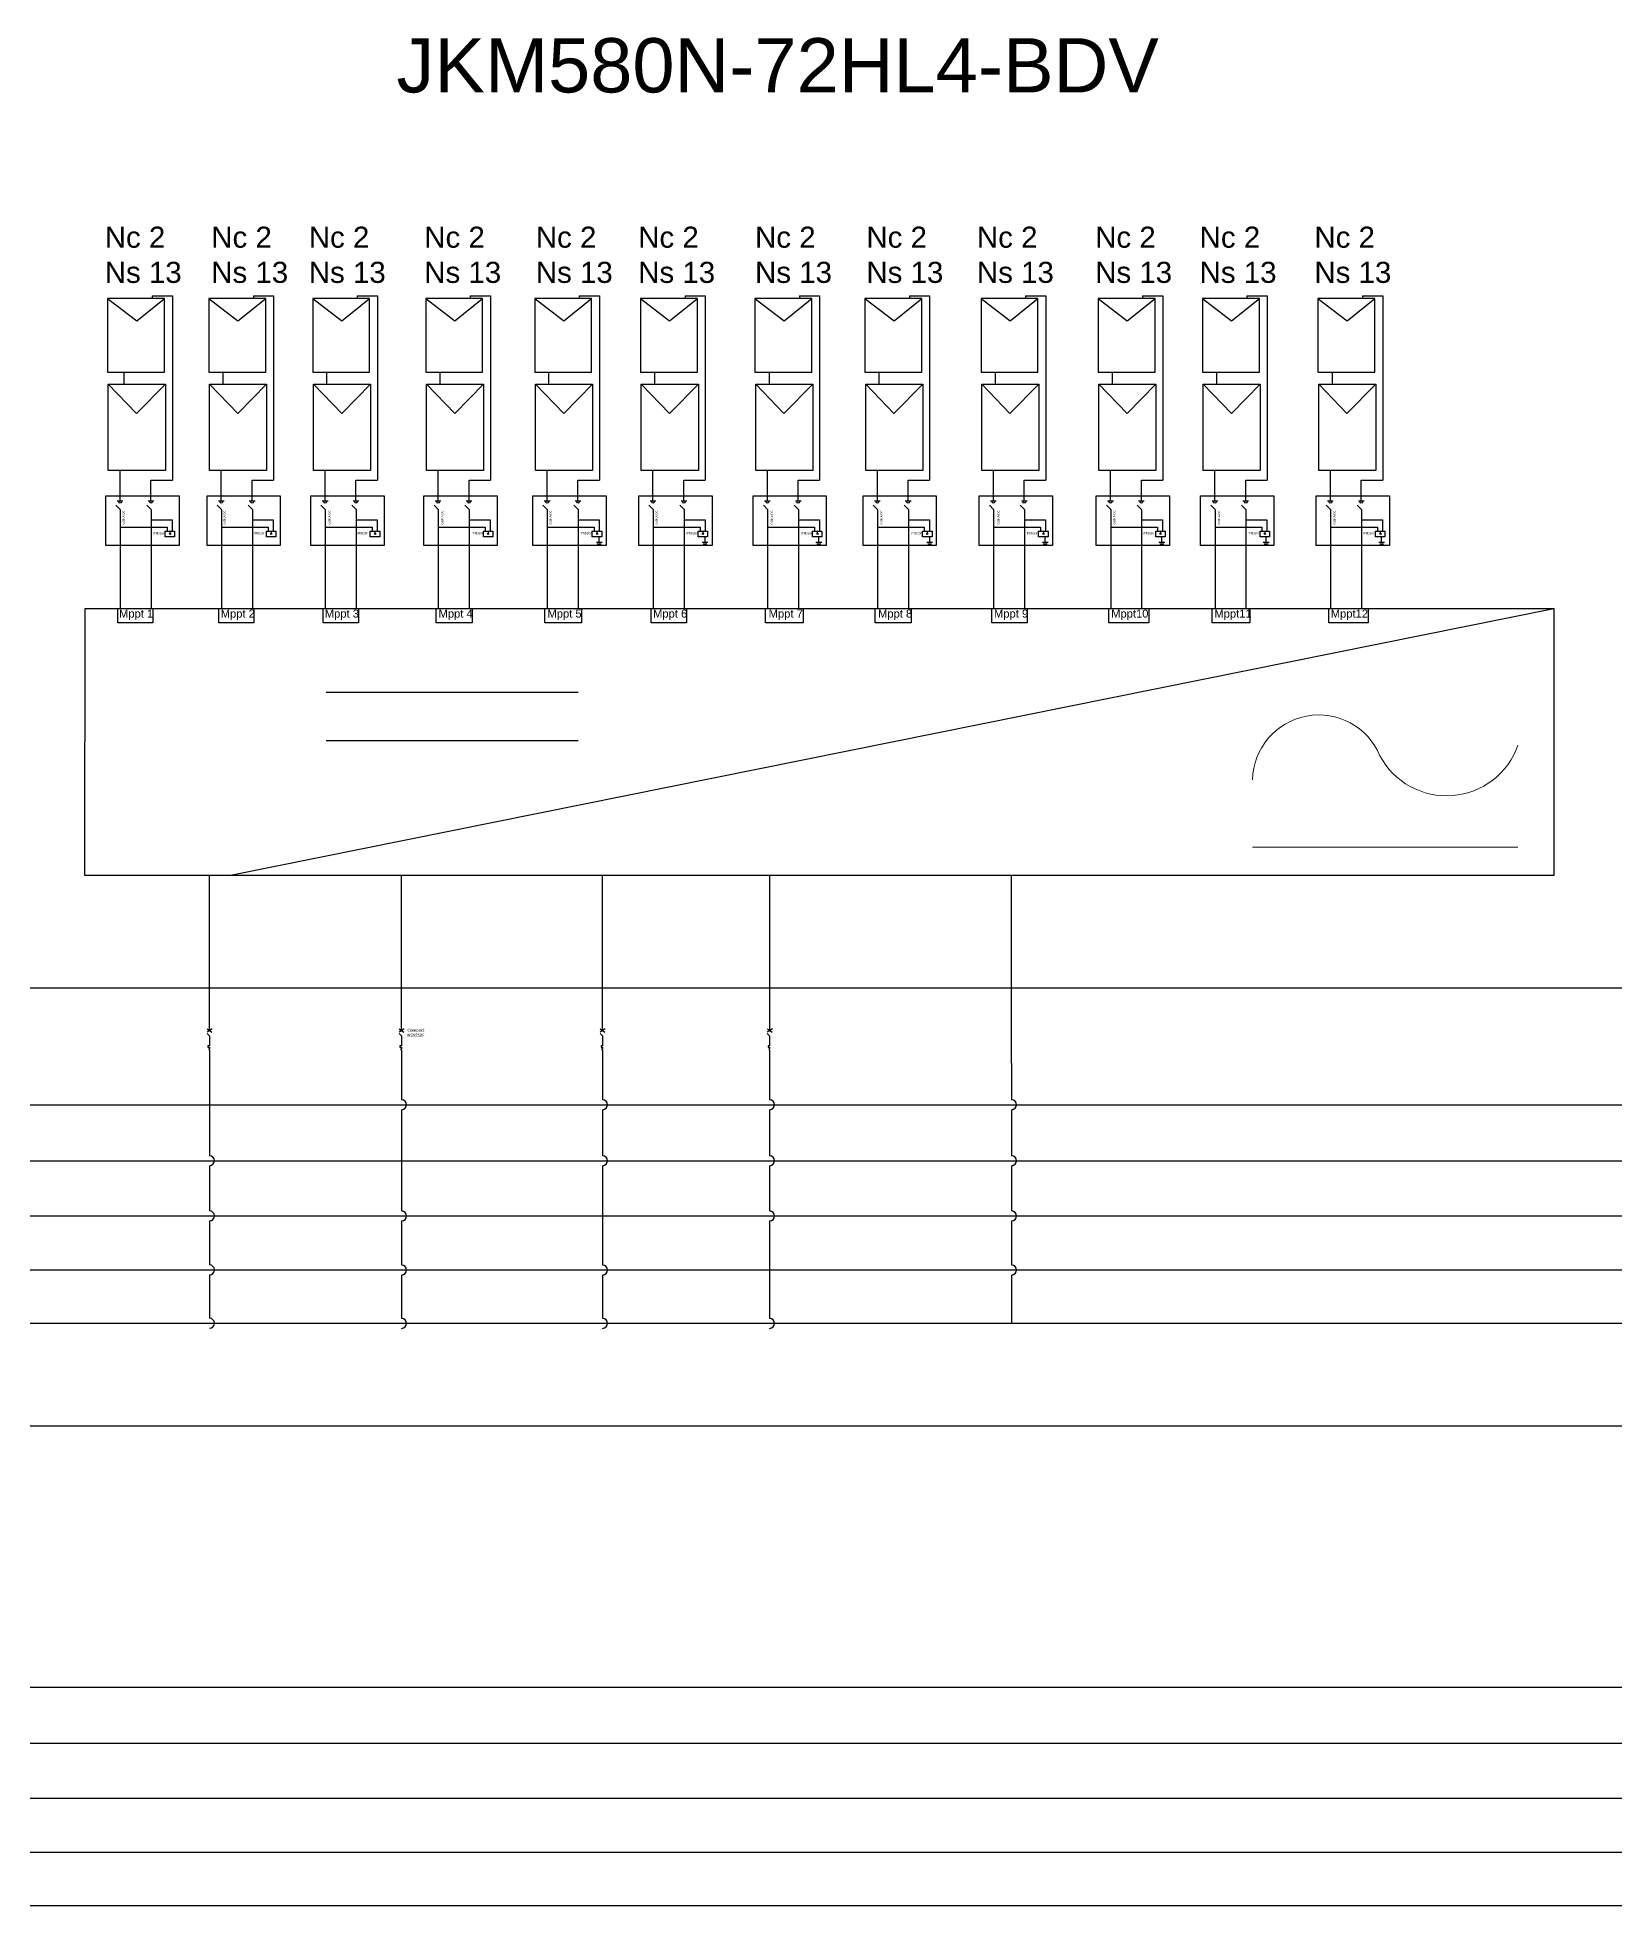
# Model space of a CAD drawing. Header units: inches. Extents: x 355 to 1848, y 183 to 399.
# Drawn here: x 650.8 to 787.7, y 236.9 to 399.1 of the extents above; entities that cross this region are included whole.
import ezdxf

# ---------------------------------------------------------------- set-up
doc = ezdxf.new("R2010")
doc.units = ezdxf.units.IN
doc.header["$MEASUREMENT"] = 0
doc.layers.add('PDF2_Geometry', color=7, linetype='Continuous', true_color=0x2676ba)
doc.styles.get("Standard").update_dxf_attribs({"font": 'arial.ttf'})

msp = doc.modelspace()

# ---------------------------------------------------------------- linework, layer by layer
for p, q in [((656.86, 376.41), (659.39, 374.47)), ((659.39, 374.47), (661.8, 376.41)), ((665.65, 376.41), (668.18, 374.47)), ((668.18, 374.47), (670.59, 376.41)), ((674.67, 376.41), (677.2, 374.47)), ((677.2, 374.47), (679.61, 376.41)), ((684.49, 376.41), (687.01, 374.47)), ((687.01, 374.47), (689.43, 376.41)), ((693.95, 376.41), (696.48, 374.47)), ((696.48, 374.47), (698.89, 376.41)), ((703.15, 376.41), (705.67, 374.47)), ((705.67, 374.47), (708.09, 376.41)), ((713.08, 376.41), (715.61, 374.47)), ((715.61, 374.47), (718.03, 376.41)), ((722.63, 376.41), (725.16, 374.47)), ((725.16, 374.47), (727.58, 376.41)), ((732.72, 376.41), (735.24, 374.47)), ((735.24, 374.47), (737.66, 376.41)), ((742.89, 376.41), (745.41, 374.47)), ((745.41, 374.47), (747.83, 376.41)), ((751.95, 376.41), (754.47, 374.47)), ((754.47, 374.47), (756.89, 376.41)), ((761.98, 376.41), (764.51, 374.47)), ((764.51, 374.47), (766.92, 376.41)), ((656.92, 368.97), (659.38, 366.42)), ((659.38, 366.42), (661.88, 368.97)), ((665.71, 368.97), (668.17, 366.42)), ((668.17, 366.42), (670.67, 368.97)), ((674.73, 368.97), (677.19, 366.42)), ((677.19, 366.42), (679.69, 368.97)), ((684.55, 368.97), (687.01, 366.42)), ((687.01, 366.42), (689.51, 368.97)), ((694.01, 368.97), (696.47, 366.42)), ((696.47, 366.42), (698.97, 368.97)), ((703.21, 368.97), (705.67, 366.42)), ((705.67, 366.42), (708.17, 368.97)), ((713.15, 368.97), (715.6, 366.42)), ((715.6, 366.42), (718.11, 368.97)), ((722.7, 368.97), (725.15, 366.42)), ((725.15, 366.42), (727.66, 368.97)), ((732.78, 368.97), (735.23, 366.42)), ((735.23, 366.42), (737.74, 368.97)), ((742.95, 368.97), (745.41, 366.42)), ((745.41, 366.42), (747.91, 368.97)), ((752.01, 368.97), (754.47, 366.42)), ((754.47, 366.42), (756.97, 368.97)), ((762.05, 368.97), (764.5, 366.42)), ((764.5, 366.42), (767, 368.97)), ((657.69, 358.86), (657.94, 358.86)), ((657.94, 358.86), (658.19, 358.86)), ((660.37, 358.86), (660.62, 358.86)), ((660.62, 358.86), (660.87, 358.86)), ((666.48, 358.86), (666.73, 358.86)), ((666.73, 358.86), (666.98, 358.86)), ((669.16, 358.86), (669.41, 358.86)), ((669.41, 358.86), (669.66, 358.86)), ((675.5, 358.86), (675.75, 358.86)), ((675.75, 358.86), (676, 358.86)), ((678.18, 358.86), (678.43, 358.86)), ((678.43, 358.86), (678.68, 358.86)), ((685.32, 358.86), (685.56, 358.86)), ((685.56, 358.86), (685.81, 358.86)), ((688, 358.86), (688.25, 358.86)), ((688.25, 358.86), (688.49, 358.86)), ((694.78, 358.86), (695.03, 358.86)), ((695.03, 358.86), (695.28, 358.86)), ((697.46, 358.86), (697.71, 358.86)), ((697.71, 358.86), (697.96, 358.86)), ((703.98, 358.86), (704.22, 358.86)), ((704.22, 358.86), (704.47, 358.86)), ((706.66, 358.86), (706.91, 358.86)), ((706.91, 358.86), (707.15, 358.86)), ((713.91, 358.86), (714.16, 358.86)), ((714.16, 358.86), (714.41, 358.86)), ((716.59, 358.86), (716.84, 358.86)), ((716.84, 358.86), (717.09, 358.86)), ((723.46, 358.86), (723.71, 358.86)), ((723.71, 358.86), (723.96, 358.86)), ((726.14, 358.86), (726.39, 358.86)), ((726.39, 358.86), (726.64, 358.86)), ((733.54, 358.86), (733.79, 358.86)), ((733.79, 358.86), (734.04, 358.86)), ((736.23, 358.86), (736.47, 358.86)), ((736.47, 358.86), (736.72, 358.86)), ((743.71, 358.86), (743.96, 358.86)), ((743.96, 358.86), (744.21, 358.86)), ((746.4, 358.86), (746.64, 358.86)), ((746.64, 358.86), (746.89, 358.86)), ((752.78, 358.86), (753.02, 358.86)), ((753.02, 358.86), (753.27, 358.86)), ((755.46, 358.86), (755.71, 358.86)), ((755.71, 358.86), (755.95, 358.86)), ((762.81, 358.86), (763.06, 358.86)), ((763.06, 358.86), (763.31, 358.86)), ((765.49, 358.86), (765.74, 358.86)), ((765.74, 358.86), (765.99, 358.86)), ((662.2, 356.02), (662.34, 356.02)), ((662.28, 355.93), (662.2, 356.02)), ((662.27, 356.22), (662.27, 356.02)), ((662.34, 356.02), (662.28, 355.93)), ((671, 356.02), (671.13, 356.02)), ((671.07, 355.93), (671, 356.02)), ((671.06, 356.22), (671.06, 356.02)), ((671.13, 356.02), (671.07, 355.93)), ((680.02, 356.02), (680.15, 356.02)), ((680.09, 355.93), (680.02, 356.02)), ((680.08, 356.22), (680.08, 356.02)), ((680.15, 356.02), (680.09, 355.93)), ((689.83, 356.02), (689.97, 356.02)), ((689.9, 355.93), (689.83, 356.02)), ((689.9, 356.22), (689.9, 356.02)), ((689.97, 356.02), (689.9, 355.93)), ((699.3, 356.02), (699.43, 356.02)), ((699.37, 355.93), (699.3, 356.02)), ((699.31, 355.26), (699.56, 355.26)), ((699.36, 356.22), (699.36, 356.02)), ((699.43, 356.02), (699.37, 355.93)), ((699.56, 355.26), (699.56, 355.72)), ((699.56, 355.26), (699.81, 355.26)), ((708.49, 356.02), (708.63, 356.02)), ((708.56, 355.93), (708.49, 356.02)), ((708.5, 355.26), (708.75, 355.26)), ((708.56, 356.22), (708.56, 356.02)), ((708.63, 356.02), (708.56, 355.93)), ((708.75, 355.26), (708.75, 355.72)), ((708.75, 355.26), (708.99, 355.26)), ((718.38, 355.26), (718.63, 355.26)), ((718.43, 356.02), (718.57, 356.02)), ((718.5, 355.93), (718.43, 356.02)), ((718.49, 356.22), (718.49, 356.02)), ((718.57, 356.02), (718.5, 355.93)), ((718.63, 355.26), (718.63, 355.72)), ((718.63, 355.26), (718.88, 355.26)), ((727.98, 356.02), (728.12, 356.02)), ((728.05, 355.93), (727.98, 356.02)), ((728.01, 355.26), (728.26, 355.26)), ((728.05, 356.22), (728.05, 356.02)), ((728.12, 356.02), (728.05, 355.93)), ((728.26, 355.26), (728.26, 355.72)), ((728.26, 355.26), (728.51, 355.26)), ((738.05, 355.26), (738.3, 355.26)), ((738.06, 356.02), (738.2, 356.02)), ((738.13, 355.93), (738.06, 356.02)), ((738.13, 356.22), (738.13, 356.02)), ((738.2, 356.02), (738.13, 355.93)), ((738.3, 355.26), (738.3, 355.72)), ((738.3, 355.26), (738.54, 355.26)), ((748.17, 355.26), (748.42, 355.26)), ((748.23, 356.02), (748.37, 356.02)), ((748.3, 355.93), (748.23, 356.02)), ((748.3, 356.22), (748.3, 356.02)), ((748.37, 356.02), (748.3, 355.93)), ((748.42, 355.26), (748.42, 355.72)), ((748.42, 355.26), (748.67, 355.26)), ((757.23, 355.26), (757.48, 355.26)), ((757.29, 356.02), (757.43, 356.02)), ((757.36, 355.93), (757.29, 356.02)), ((757.36, 356.22), (757.36, 356.02)), ((757.43, 356.02), (757.36, 355.93)), ((757.48, 355.26), (757.48, 355.72)), ((757.48, 355.26), (757.73, 355.26)), ((767.27, 355.26), (767.51, 355.26)), ((767.33, 356.02), (767.46, 356.02)), ((767.4, 355.93), (767.33, 356.02)), ((767.39, 356.22), (767.39, 356.02)), ((767.46, 356.02), (767.4, 355.93)), ((767.51, 355.26), (767.51, 355.72)), ((767.51, 355.26), (767.76, 355.26)), ((699.38, 355.13), (699.71, 355.13)), ((699.44, 355.01), (699.67, 355.01)), ((708.57, 355.13), (708.9, 355.13)), ((708.63, 355.01), (708.86, 355.01)), ((718.45, 355.13), (718.79, 355.13)), ((718.51, 355.01), (718.74, 355.01)), ((728.09, 355.13), (728.42, 355.13)), ((728.14, 355.01), (728.38, 355.01)), ((738.12, 355.13), (738.45, 355.13)), ((738.18, 355.01), (738.41, 355.01)), ((748.24, 355.13), (748.58, 355.13)), ((748.3, 355.01), (748.53, 355.01)), ((757.3, 355.13), (757.64, 355.13)), ((757.36, 355.01), (757.59, 355.01)), ((767.34, 355.13), (767.67, 355.13)), ((767.4, 355.01), (767.63, 355.01)), ((667.4, 326.34), (782.46, 349.49)), ((675.84, 342.24), (697.74, 342.24)), ((675.84, 338.04), (697.74, 338.04)), ((714.37, 312.87), (714.37, 326.34)), ((714.6, 313.03), (714.15, 312.72)), ((714.17, 313.03), (714.57, 312.72)), ((714.15, 312.62), (714.35, 312.42)), ((714.35, 311.54), (714.23, 311.54)), ((714.23, 311.54), (714.23, 311.42)), ((714.23, 311.42), (714.35, 311.42)), ((714.35, 312.42), (714.35, 311.54)), ((714.35, 311.42), (714.35, 311.29)), ((714.35, 311.18), (714.35, 310.03)), ((714.35, 310.03), (714.35, 306.86)), ((714.35, 305.99), (714.35, 302)), ((714.35, 301.13), (714.35, 297.21)), ((714.35, 296.34), (714.35, 292.09)), ((714.35, 292.09), (714.35, 287.89))]:
    msp.add_line(p, q)
at = {"color": 242, "true_color": 0xcd2027}
for p, q in [((660.72, 376.63), (660.72, 376.41)), ((660.72, 376.63), (662.48, 376.63)), ((662.48, 376.63), (662.48, 360.63)), ((669.52, 376.63), (669.52, 376.41)), ((669.52, 376.63), (671.27, 376.63)), ((671.27, 376.63), (671.27, 360.63)), ((678.54, 376.63), (678.54, 376.41)), ((678.54, 376.63), (680.29, 376.63)), ((680.29, 376.63), (680.29, 360.63)), ((688.35, 376.63), (688.35, 376.41)), ((688.35, 376.63), (690.1, 376.63)), ((690.1, 376.63), (690.1, 360.63)), ((697.82, 376.63), (697.82, 376.41)), ((697.82, 376.63), (699.57, 376.63)), ((699.57, 376.63), (699.57, 360.63)), ((707.01, 376.63), (707.01, 376.41)), ((707.01, 376.63), (708.76, 376.63)), ((708.76, 376.63), (708.76, 360.63)), ((716.95, 376.63), (716.95, 376.41)), ((716.95, 376.63), (718.7, 376.63)), ((718.7, 376.63), (718.7, 360.63)), ((726.5, 376.63), (726.5, 376.41)), ((726.5, 376.63), (728.25, 376.63)), ((728.25, 376.63), (728.25, 360.63)), ((736.58, 376.63), (736.58, 376.41)), ((736.58, 376.63), (738.33, 376.63)), ((738.33, 376.63), (738.33, 360.63)), ((746.75, 376.63), (746.75, 376.41)), ((746.75, 376.63), (748.5, 376.63)), ((748.5, 376.63), (748.5, 360.63)), ((755.81, 376.63), (755.81, 376.41)), ((755.81, 376.63), (757.56, 376.63)), ((757.56, 376.63), (757.56, 360.63)), ((765.85, 376.63), (765.85, 376.41)), ((765.85, 376.63), (767.6, 376.63)), ((767.6, 376.63), (767.6, 360.63)), ((660.62, 358.86), (660.62, 360.63)), ((660.62, 360.63), (662.48, 360.63)), ((669.41, 358.86), (669.41, 360.63)), ((669.41, 360.63), (671.27, 360.63)), ((678.43, 358.86), (678.43, 360.63)), ((678.43, 360.63), (680.29, 360.63)), ((688.25, 358.86), (688.25, 360.63)), ((688.25, 360.63), (690.1, 360.63)), ((697.71, 358.86), (697.71, 360.63)), ((697.71, 360.63), (699.57, 360.63)), ((706.91, 358.86), (706.91, 360.63)), ((706.91, 360.63), (708.76, 360.63)), ((716.84, 358.86), (716.84, 360.63)), ((716.84, 360.63), (718.7, 360.63)), ((726.39, 358.86), (726.39, 360.63)), ((726.39, 360.63), (728.25, 360.63)), ((736.47, 358.86), (736.47, 360.63)), ((736.47, 360.63), (738.33, 360.63)), ((746.64, 358.86), (746.64, 360.63)), ((746.64, 360.63), (748.5, 360.63)), ((755.71, 358.86), (755.71, 360.63)), ((755.71, 360.63), (757.56, 360.63)), ((765.74, 358.86), (765.74, 360.63)), ((765.74, 360.63), (767.6, 360.63)), ((660.27, 358.48), (660.64, 358.09)), ((669.06, 358.48), (669.43, 358.09)), ((678.08, 358.48), (678.45, 358.09)), ((687.89, 358.48), (688.26, 358.09)), ((697.36, 358.48), (697.73, 358.09)), ((706.55, 358.48), (706.92, 358.09)), ((716.49, 358.48), (716.86, 358.09)), ((726.04, 358.48), (726.41, 358.09)), ((736.12, 358.48), (736.49, 358.09)), ((746.29, 358.48), (746.66, 358.09)), ((755.35, 358.48), (755.72, 358.09)), ((765.39, 358.48), (765.76, 358.09))]:
    msp.add_line(p, q, dxfattribs=at)
at = {"color": 5}
for p, q in [((658.29, 368.97), (658.29, 370.03)), ((666.89, 368.97), (666.89, 370.03)), ((675.91, 368.97), (675.91, 370.03)), ((685.73, 368.97), (685.73, 370.03)), ((695.19, 368.97), (695.19, 370.03)), ((704.39, 368.97), (704.39, 370.03)), ((714.33, 368.97), (714.33, 370.03)), ((723.88, 368.97), (723.88, 370.03)), ((733.96, 368.97), (733.96, 370.03)), ((744.13, 368.97), (744.13, 370.03)), ((753.19, 368.97), (753.19, 370.03)), ((763.23, 368.97), (763.23, 370.03)), ((657.58, 358.48), (657.95, 358.09)), ((666.37, 358.48), (666.74, 358.09)), ((675.39, 358.48), (675.76, 358.09)), ((685.21, 358.48), (685.58, 358.09)), ((694.67, 358.48), (695.04, 358.09)), ((723.36, 358.48), (723.73, 358.09)), ((733.44, 358.48), (733.81, 358.09)), ((743.61, 358.48), (743.98, 358.09)), ((752.67, 358.48), (753.04, 358.09)), ((762.7, 358.48), (763.07, 358.09)), ((657.95, 356.56), (662.02, 356.56)), ((662.02, 356.56), (662.02, 356.22)), ((666.74, 356.56), (670.81, 356.56)), ((670.81, 356.56), (670.81, 356.22)), ((675.76, 356.56), (679.83, 356.56)), ((679.83, 356.56), (679.83, 356.22)), ((685.58, 356.56), (689.65, 356.56)), ((689.65, 356.56), (689.65, 356.22)), ((695.04, 356.56), (699.11, 356.56)), ((699.11, 356.56), (699.11, 356.22)), ((704.24, 356.56), (708.31, 356.56)), ((708.31, 356.56), (708.31, 356.22)), ((714.18, 356.56), (718.24, 356.56)), ((718.24, 356.56), (718.24, 356.22)), ((723.73, 356.56), (727.79, 356.56)), ((727.79, 356.56), (727.79, 356.22)), ((733.81, 356.56), (737.87, 356.56)), ((737.87, 356.56), (737.87, 356.22)), ((743.98, 356.56), (748.04, 356.56)), ((748.04, 356.56), (748.04, 356.22)), ((753.04, 356.56), (757.11, 356.56)), ((757.11, 356.56), (757.11, 356.22)), ((763.07, 356.56), (767.14, 356.56)), ((767.14, 356.56), (767.14, 356.22)), ((665.72, 312.87), (665.72, 326.34)), ((665.95, 313.03), (665.49, 312.72)), ((665.51, 313.03), (665.91, 312.72)), ((665.49, 312.62), (665.7, 312.42)), ((665.7, 311.54), (665.57, 311.54)), ((665.57, 311.54), (665.57, 311.42)), ((665.57, 311.42), (665.7, 311.42)), ((665.7, 312.42), (665.7, 311.54)), ((665.7, 311.42), (665.7, 311.29)), ((665.7, 311.18), (665.7, 306.43)), ((665.7, 306.43), (665.7, 302)), ((665.7, 301.13), (665.7, 297.21)), ((665.7, 296.34), (665.7, 292.52)), ((665.7, 291.65), (665.7, 287.89))]:
    msp.add_line(p, q, dxfattribs=at)
at = {"color": 177, "true_color": 0x293189}
for p, q in [((657.94, 358.86), (657.94, 361.47)), ((666.73, 358.86), (666.73, 361.47)), ((675.75, 358.86), (675.75, 361.47)), ((685.56, 358.86), (685.56, 361.47)), ((695.03, 358.86), (695.03, 361.47)), ((704.22, 358.86), (704.22, 361.47)), ((714.16, 358.86), (714.16, 361.47)), ((723.71, 358.86), (723.71, 361.47)), ((733.79, 358.86), (733.79, 361.47)), ((743.96, 358.86), (743.96, 361.47)), ((753.02, 358.86), (753.02, 361.47)), ((763.06, 358.86), (763.06, 361.47)), ((703.87, 358.48), (704.24, 358.09)), ((713.81, 358.48), (714.18, 358.09)), ((657.95, 358.09), (657.95, 349.49)), ((666.74, 358.09), (666.74, 349.49)), ((675.76, 358.09), (675.76, 349.49)), ((685.58, 358.09), (685.58, 349.49)), ((695.04, 358.09), (695.04, 349.49)), ((704.24, 358.09), (704.24, 349.49)), ((714.18, 358.09), (714.18, 349.49)), ((723.73, 358.09), (723.73, 349.49)), ((733.81, 358.09), (733.81, 349.49)), ((743.98, 358.09), (743.98, 349.49)), ((753.04, 358.09), (753.04, 349.49)), ((763.07, 358.09), (763.07, 349.49)), ((532.32, 306.43), (1512.2, 306.43)), ((532.32, 255.88), (1512.2, 255.88))]:
    msp.add_line(p, q, dxfattribs=at)
at = {"color": 244, "true_color": 0x991b1e}
for p, q in [((660.64, 358.09), (660.64, 349.49)), ((669.43, 358.09), (669.43, 349.49)), ((678.45, 358.09), (678.45, 349.49)), ((688.26, 358.09), (688.26, 349.49)), ((697.73, 358.09), (697.73, 349.49)), ((706.92, 358.09), (706.92, 349.49)), ((716.86, 358.09), (716.86, 349.49)), ((726.41, 358.09), (726.41, 349.49)), ((736.49, 358.09), (736.49, 349.49)), ((746.66, 358.09), (746.66, 349.49)), ((755.72, 358.09), (755.72, 349.49)), ((765.76, 358.09), (765.76, 349.49))]:
    msp.add_line(p, q, dxfattribs=at)
at = {"color": 1}
for p, q in [((660.64, 357.19), (662.46, 357.19)), ((662.46, 357.19), (662.46, 356.22)), ((669.43, 357.19), (671.25, 357.19)), ((671.25, 357.19), (671.25, 356.22)), ((678.45, 357.19), (680.27, 357.19)), ((680.27, 357.19), (680.27, 356.22)), ((688.26, 357.19), (690.09, 357.19)), ((690.09, 357.19), (690.09, 356.22)), ((697.73, 357.19), (699.55, 357.19)), ((699.55, 357.19), (699.55, 356.22)), ((706.92, 357.19), (708.75, 357.19)), ((708.75, 357.19), (708.75, 356.22)), ((716.86, 357.19), (718.68, 357.19)), ((718.68, 357.19), (718.68, 356.22)), ((726.41, 357.19), (728.23, 357.19)), ((728.23, 357.19), (728.23, 356.22)), ((736.49, 357.19), (738.31, 357.19)), ((738.31, 357.19), (738.31, 356.22)), ((746.66, 357.19), (748.48, 357.19)), ((748.48, 357.19), (748.48, 356.22)), ((755.72, 357.19), (757.54, 357.19)), ((757.54, 357.19), (757.54, 356.22)), ((765.76, 357.19), (767.58, 357.19)), ((767.58, 357.19), (767.58, 356.22)), ((682.39, 312.87), (682.39, 326.34)), ((682.62, 313.03), (682.17, 312.72)), ((682.19, 313.03), (682.59, 312.72)), ((682.17, 312.62), (682.37, 312.42)), ((682.37, 311.54), (682.25, 311.54)), ((682.25, 311.54), (682.25, 311.42)), ((682.25, 311.42), (682.37, 311.42)), ((682.37, 312.42), (682.37, 311.54)), ((682.37, 311.42), (682.37, 311.29)), ((682.38, 311.18), (682.38, 310.03)), ((682.38, 310.03), (682.38, 306.86)), ((682.38, 305.99), (682.38, 301.57)), ((532.32, 301.57), (1512.2, 301.57)), ((682.38, 301.57), (682.38, 297.21)), ((682.38, 296.34), (682.38, 292.52)), ((682.38, 291.65), (682.38, 287.89)), ((532.32, 251.02), (1512.2, 251.02))]:
    msp.add_line(p, q, dxfattribs=at)
at = {"color": 18, "true_color": 0x000000}
for p, q in [((699.85, 312.87), (699.85, 326.34)), ((700.08, 313.03), (699.63, 312.72)), ((699.65, 313.03), (700.05, 312.72)), ((699.63, 312.62), (699.83, 312.42)), ((699.83, 311.54), (699.71, 311.54)), ((699.71, 311.54), (699.71, 311.42)), ((699.71, 311.42), (699.83, 311.42)), ((699.83, 312.42), (699.83, 311.54)), ((699.83, 311.42), (699.83, 311.29)), ((699.84, 311.18), (699.84, 310.03)), ((699.84, 310.03), (699.84, 306.86)), ((699.84, 305.99), (699.84, 302)), ((699.84, 301.13), (699.84, 296.78)), ((532.32, 296.78), (1512.2, 296.78)), ((699.84, 296.78), (699.84, 292.52)), ((699.84, 291.65), (699.84, 287.89)), ((532.32, 246.23), (1512.2, 246.23))]:
    msp.add_line(p, q, dxfattribs=at)
at = {"color": 116, "true_color": 0x136734}
for p, q in [((735.36, 310.03), (735.36, 326.34)), ((735.36, 310.03), (735.36, 306.86)), ((735.36, 305.99), (735.36, 302)), ((735.36, 301.13), (735.36, 297.21)), ((735.36, 296.34), (735.36, 292.52)), ((735.36, 291.65), (735.36, 287.46)), ((532.32, 287.46), (1512.2, 287.46)), ((532.32, 236.91), (1512.2, 236.91))]:
    msp.add_line(p, q, dxfattribs=at)
at = {"color": 7}
for p, q in [((532.32, 292.09), (1512.2, 292.09)), ((532.32, 241.54), (1512.2, 241.54))]:
    msp.add_line(p, q, dxfattribs=at)
for points in [[(656.86, 370.03), (661.8, 370.03), (661.8, 376.41), (656.86, 376.41)], [(665.65, 370.03), (670.59, 370.03), (670.59, 376.41), (665.65, 376.41)], [(674.67, 370.03), (679.61, 370.03), (679.61, 376.41), (674.67, 376.41)], [(684.49, 370.03), (689.43, 370.03), (689.43, 376.41), (684.49, 376.41)], [(693.95, 370.03), (698.89, 370.03), (698.89, 376.41), (693.95, 376.41)], [(703.15, 370.03), (708.09, 370.03), (708.09, 376.41), (703.15, 376.41)], [(713.08, 370.03), (718.03, 370.03), (718.03, 376.41), (713.08, 376.41)], [(722.63, 370.03), (727.58, 370.03), (727.58, 376.41), (722.63, 376.41)], [(732.72, 370.03), (737.66, 370.03), (737.66, 376.41), (732.72, 376.41)], [(742.89, 370.03), (747.83, 370.03), (747.83, 376.41), (742.89, 376.41)], [(751.95, 370.03), (756.89, 370.03), (756.89, 376.41), (751.95, 376.41)], [(761.98, 370.03), (766.92, 370.03), (766.92, 376.41), (761.98, 376.41)], [(656.92, 368.97), (661.88, 368.97), (661.88, 361.47), (656.92, 361.47)], [(665.71, 368.97), (670.67, 368.97), (670.67, 361.47), (665.71, 361.47)], [(674.73, 368.97), (679.69, 368.97), (679.69, 361.47), (674.73, 361.47)], [(684.55, 368.97), (689.51, 368.97), (689.51, 361.47), (684.55, 361.47)], [(694.01, 368.97), (698.97, 368.97), (698.97, 361.47), (694.01, 361.47)], [(703.21, 368.97), (708.17, 368.97), (708.17, 361.47), (703.21, 361.47)], [(713.15, 368.97), (718.11, 368.97), (718.11, 361.47), (713.15, 361.47)], [(722.7, 368.97), (727.66, 368.97), (727.66, 361.47), (722.7, 361.47)], [(732.78, 368.97), (737.74, 368.97), (737.74, 361.47), (732.78, 361.47)], [(742.95, 368.97), (747.91, 368.97), (747.91, 361.47), (742.95, 361.47)], [(752.01, 368.97), (756.97, 368.97), (756.97, 361.47), (752.01, 361.47)], [(762.05, 368.97), (767, 368.97), (767, 361.47), (762.05, 361.47)], [(656.71, 359.27), (663.06, 359.27), (663.06, 354.97), (656.71, 354.97)], [(665.5, 359.27), (671.85, 359.27), (671.85, 354.97), (665.5, 354.97)], [(674.52, 359.27), (680.87, 359.27), (680.87, 354.97), (674.52, 354.97)], [(684.33, 359.27), (690.69, 359.27), (690.69, 354.97), (684.33, 354.97)], [(693.8, 359.27), (700.15, 359.27), (700.15, 354.97), (693.8, 354.97)], [(702.99, 359.27), (709.35, 359.27), (709.35, 354.97), (702.99, 354.97)], [(712.93, 359.27), (719.28, 359.27), (719.28, 354.97), (712.93, 354.97)], [(722.48, 359.27), (728.83, 359.27), (728.83, 354.97), (722.48, 354.97)], [(732.56, 359.27), (738.92, 359.27), (738.92, 354.97), (732.56, 354.97)], [(742.73, 359.27), (749.09, 359.27), (749.09, 354.97), (742.73, 354.97)], [(751.79, 359.27), (758.15, 359.27), (758.15, 354.97), (751.79, 354.97)], [(761.83, 359.27), (768.18, 359.27), (768.18, 354.97), (761.83, 354.97)], [(661.86, 356.22), (662.68, 356.22), (662.68, 355.72), (661.86, 355.72)], [(670.65, 356.22), (671.47, 356.22), (671.47, 355.72), (670.65, 355.72)], [(679.67, 356.22), (680.49, 356.22), (680.49, 355.72), (679.67, 355.72)], [(689.49, 356.22), (690.31, 356.22), (690.31, 355.72), (689.49, 355.72)], [(698.95, 356.22), (699.77, 356.22), (699.77, 355.72), (698.95, 355.72)], [(708.15, 356.22), (708.97, 356.22), (708.97, 355.72), (708.15, 355.72)], [(718.08, 356.22), (718.9, 356.22), (718.9, 355.72), (718.08, 355.72)], [(727.64, 356.22), (728.46, 356.22), (728.46, 355.72), (727.64, 355.72)], [(737.72, 356.22), (738.54, 356.22), (738.54, 355.72), (737.72, 355.72)], [(747.89, 356.22), (748.71, 356.22), (748.71, 355.72), (747.89, 355.72)], [(756.95, 356.22), (757.77, 356.22), (757.77, 355.72), (756.95, 355.72)], [(766.98, 356.22), (767.8, 356.22), (767.8, 355.72), (766.98, 355.72)], [(654.9, 349.49), (782.46, 349.49), (782.46, 326.34), (654.89, 326.34)], [(657.74, 349.49), (660.79, 349.49), (660.79, 348.26), (657.74, 348.26)], [(666.51, 349.49), (669.57, 349.49), (669.57, 348.26), (666.51, 348.26)], [(675.59, 349.49), (678.65, 349.49), (678.65, 348.26), (675.59, 348.26)], [(685.39, 349.49), (688.52, 349.49), (688.52, 348.26), (685.39, 348.26)], [(694.82, 349.49), (698.01, 349.49), (698.01, 348.26), (694.82, 348.26)], [(704.07, 349.49), (707.13, 349.49), (707.13, 348.26), (704.07, 348.26)], [(713.99, 349.49), (717.26, 349.49), (717.26, 348.26), (713.99, 348.26)], [(723.52, 349.49), (726.64, 349.49), (726.64, 348.26), (723.52, 348.26)], [(733.66, 349.49), (736.72, 349.49), (736.72, 348.26), (733.66, 348.26)], [(743.83, 349.49), (747.29, 349.49), (747.29, 348.26), (743.83, 348.26)], [(752.8, 349.49), (756.05, 349.49), (756.05, 348.26), (752.8, 348.26)], [(762.91, 349.49), (766.34, 349.49), (766.34, 348.26), (762.91, 348.26)], [(1473.76, 316.55), (522.6, 316.55), (522.6, 278.55), (1473.76, 278.55)]]:
    msp.add_lwpolyline(points, close=True)
for centre in [(657.94, 358.75), (660.62, 358.75), (666.73, 358.75), (669.41, 358.75), (675.75, 358.75), (678.43, 358.75), (685.56, 358.75), (688.25, 358.75), (695.03, 358.75), (697.71, 358.75), (704.22, 358.75), (706.91, 358.75), (714.16, 358.75), (716.84, 358.75), (723.71, 358.75), (726.39, 358.75), (733.79, 358.75), (736.47, 358.75), (743.96, 358.75), (746.64, 358.75), (753.02, 358.75), (755.71, 358.75), (763.06, 358.75), (765.74, 358.75)]:
    msp.add_circle(centre, 0.11)
at = {"color": 5}
for centre, radius, start, end in [((665.7, 311.24), 0.0521, 92.8678, 272.8678), ((665.7, 301.57), 0.434, 270, 90), ((665.7, 296.78), 0.434, 270, 90), ((665.7, 292.09), 0.434, 270, 90), ((665.7, 287.46), 0.434, 270, 90)]:
    msp.add_arc(centre, radius, start, end, dxfattribs=at)
at = {"color": 1}
for centre, radius, start, end in [((682.37, 311.24), 0.0521, 92.8678, 272.8678), ((682.38, 306.43), 0.434, 270, 90), ((682.38, 296.77), 0.434, 270, 90), ((682.38, 292.08), 0.434, 270, 90), ((682.38, 287.45), 0.434, 270, 90)]:
    msp.add_arc(centre, radius, start, end, dxfattribs=at)
at = {"color": 18, "true_color": 0x000000}
for centre, radius, start, end in [((699.83, 311.24), 0.0521, 92.8678, 272.8678), ((699.84, 306.43), 0.434, 270, 90), ((699.84, 301.57), 0.434, 270, 90), ((699.84, 292.08), 0.434, 270, 90), ((699.84, 287.45), 0.434, 270, 90)]:
    msp.add_arc(centre, radius, start, end, dxfattribs=at)
for centre, radius, start, end in [((714.35, 311.24), 0.0521, 92.8678, 272.8678), ((714.35, 306.43), 0.434, 270, 90), ((714.35, 301.57), 0.434, 270, 90), ((714.35, 296.77), 0.434, 270, 90), ((714.35, 287.45), 0.434, 270, 90)]:
    msp.add_arc(centre, radius, start, end)
at = {"color": 116, "true_color": 0x136734}
for centre in [(735.36, 306.43), (735.36, 301.57), (735.36, 296.77), (735.36, 292.08)]:
    msp.add_arc(centre, 0.434, 270, 90, dxfattribs=at)
at = {"layer": 'PDF2_Geometry', "color": 7, "lineweight": 0}
msp.add_lwpolyline([(756.3, 334.64, -0.81134), (767.36, 336.72, 0.653005), (779.35, 337.64)], format="xyb", dxfattribs=at)
msp.add_lwpolyline([(756.3, 328.78), (779.35, 328.78)], dxfattribs=at)

# ---------------------------------------------------------------- texts
at = {"attachment_point": 1}
for s, width, gutter_width, insert, char_height in [('{\\H0.54167x;\\C7;JKM580N-72HL4-BDV}', 15036.7546, 43.5, (681.95, 399.01), 8.6992), ('Nc 2\\PNs 13', 48.8988, 9.15, (656.61, 382.65), 1.831), ('Nc 2\\PNs 13', 48.8988, 9.15, (665.86, 382.65), 1.831), ('Nc 2\\PNs 13', 48.8988, 9.15, (674.33, 382.65), 1.831), ('Nc 2\\PNs 13', 48.8988, 9.15, (684.36, 382.65), 1.831), ('Nc 2\\PNs 13', 48.8988, 9.15, (694.05, 382.65), 1.831), ('Nc 2\\PNs 13', 48.8988, 9.15, (702.94, 382.65), 1.831), ('Nc 2\\PNs 13', 48.8988, 9.15, (713.09, 382.65), 1.831), ('Nc 2\\PNs 13', 48.8988, 9.15, (722.76, 382.65), 1.831), ('Nc 2\\PNs 13', 48.8988, 9.15, (732.36, 382.65), 1.831), ('Nc 2\\PNs 13', 48.8988, 9.15, (742.63, 382.65), 1.831), ('Nc 2\\PNs 13', 48.8988, 9.15, (751.7, 382.65), 1.831), ('Nc 2\\PNs 13', 48.8988, 9.15, (761.67, 382.65), 1.831), ('{\\fCalibri|b0|i0|c0|p34;\\H0.91667x;\\C3;iPRD20r}', 0.9874, 1, (660.83, 356.13), 0.2), ('{\\fCalibri|b0|i0|c0|p34;\\H0.91667x;\\C3;iPRD20r}', 0.9874, 1, (669.57, 356.13), 0.2), ('{\\fCalibri|b0|i0|c0|p34;\\H0.91667x;\\C3;iPRD20r}', 0.9874, 1, (678.51, 356.13), 0.2), ('{\\fCalibri|b0|i0|c0|p34;\\H0.91667x;\\C3;iPRD20r}', 0.9874, 1, (688.53, 356.13), 0.2), ('{\\fCalibri|b0|i0|c0|p34;\\H0.91667x;\\C3;iPRD20r}', 0.9874, 1, (697.94, 356.13), 0.2), ('{\\fCalibri|b0|i0|c0|p34;\\H0.91667x;\\C3;iPRD20r}', 0.9874, 1, (707.13, 356.13), 0.2), ('{\\fCalibri|b0|i0|c0|p34;\\H0.91667x;\\C3;iPRD20r}', 0.9874, 1, (717.11, 356.13), 0.2), ('{\\fCalibri|b0|i0|c0|p34;\\H0.91667x;\\C3;iPRD20r}', 0.9874, 1, (726.62, 356.13), 0.2), ('{\\fCalibri|b0|i0|c0|p34;\\H0.91667x;\\C3;iPRD20r}', 0.9874, 1, (736.69, 356.13), 0.2), ('{\\fCalibri|b0|i0|c0|p34;\\H0.91667x;\\C3;iPRD20r}', 0.9874, 1, (746.82, 356.13), 0.2), ('{\\fCalibri|b0|i0|c0|p34;\\H0.91667x;\\C3;iPRD20r}', 0.9874, 1, (755.93, 356.13), 0.2), ('{\\fCalibri|b0|i0|c0|p34;\\H0.91667x;\\C3;iPRD20r}', 0.9874, 1, (765.92, 356.13), 0.2), ('Mppt 1', 9.1606, 1, (657.85, 349.41), 0.695), ('Mppt 2', 9.1606, 1, (666.68, 349.41), 0.695), ('Mppt 3 ', 9.1606, 1, (675.72, 349.41), 0.695), ('Mppt 4', 9.1606, 1, (685.6, 349.41), 0.695), ('Mppt 5', 9.1606, 1, (695.06, 349.41), 0.695), ('Mppt 6', 9.1606, 1, (704.23, 349.41), 0.695), ('Mppt 7', 9.1606, 1, (714.27, 349.41), 0.695), ('Mppt 8', 9.1606, 1, (723.77, 349.41), 0.695), ('Mppt 9', 9.1606, 1, (733.84, 349.41), 0.695), ('Mppt10', 9.1606, 1, (744.02, 349.41), 0.695), ('Mppt11', 9.1606, 1, (752.98, 349.41), 0.695), ('Mppt12', 9.1606, 1, (763.09, 349.41), 0.695), ('{\\fCalibri|b0|i0|c0|p34;\\H0.91667x;\\C1;Compact NSX250F}', 2.2325, 1.43, (682.9, 313.03), 0.286)]:
    msp.add_mtext_dynamic_manual_height_columns(s, width=width, gutter_width=gutter_width, heights=[0], dxfattribs=dict(at, insert=insert, char_height=char_height))
at = {"char_height": 0.2, "attachment_point": 1, "rotation": 90}
for insert in [(658.15, 356.79), (666.92, 356.79), (676.04, 356.79), (685.83, 356.79), (695.23, 356.79), (704.44, 356.79), (714.45, 356.79), (723.97, 356.79), (734.14, 356.79), (744.2, 356.79), (753.3, 356.79), (763.32, 356.79)]:
    msp.add_mtext_dynamic_manual_height_columns('{\\fCalibri|b0|i0|c0|p34;\\H0.91667x;\\C5;C60NA-DC}', width=1.3157, gutter_width=1, heights=[0], dxfattribs=dict(at, insert=insert))

doc.saveas('drawing.dxf')
